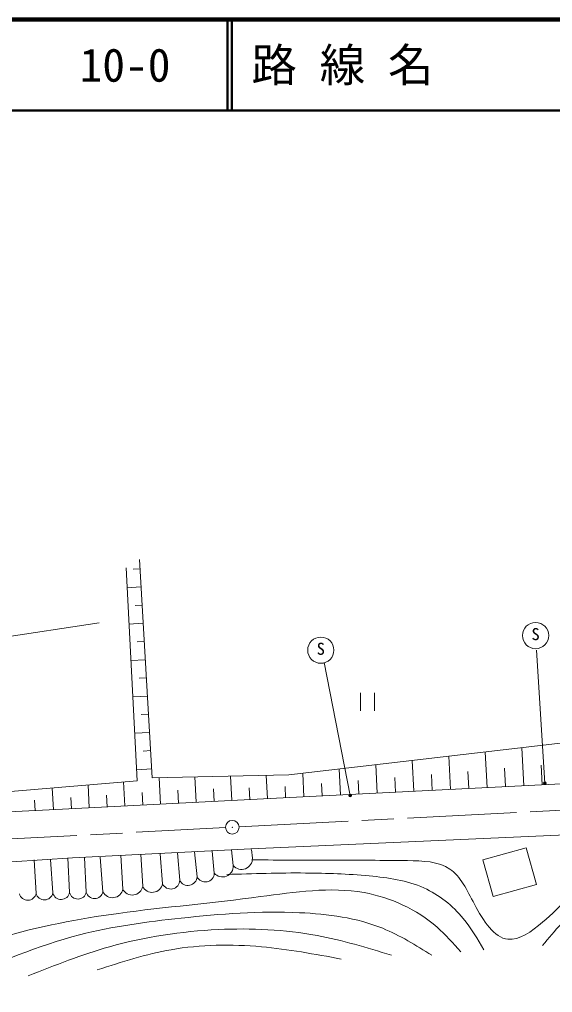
# Model space of a CAD drawing. Units: millimetres, scale not verified. Extents: x 40000 to 680000, y 20000 to 380000.
# Drawn here: x 154921 to 213436, y 273157 to 380000 of the extents above; entities that cross this region are included whole.
import ezdxf
from ezdxf.enums import TextEntityAlignment as Align

# ---------------------------------------------------------------- set-up
doc = ezdxf.new("R2010")
doc.units = ezdxf.units.MM
doc.header["$LTSCALE"] = 1000
doc.linetypes.add('CHAIN', pattern=[18.5, 12, -1.5, 3.5, -1.5])
for name, color, linetype, lineweight in [('M-BGD', 7, 'Continuous', 13), ('M-BMK', 2, 'CHAIN', 13), ('M-BMK-SRVR', 3, 'Continuous', 13), ('M-STR-STRC', 7, 'Continuous', 13), ('M-TTL', 2, 'Continuous', 140), ('M-TTL-LINE', 7, 'Continuous', 50)]:
    doc.layers.add(name, color=color, linetype=linetype, lineweight=lineweight)
doc.layers.add('M-TTL-TXT', color=7, linetype='Continuous')
doc.styles.add('ＭＳ ゴシック', font='')
doc.styles.get('ＭＳ ゴシック').set_extended_font_data('MS Gothic')

msp = doc.modelspace()

# ---------------------------------------------------------------- linework, layer by layer
at = {"layer": 'M-BGD'}
for p, q in [((168084, 320688), (169503, 296728)), ((167845, 296409), (166617, 319795)), ((168143, 319690), (167385, 319645)), ((168261, 317693), (166732, 317602)), ((168379, 315696), (167608, 315651)), ((127689, 308331), (163665, 313750)), ((168497, 313700), (166942, 313607)), ((168616, 311703), (167831, 311656)), ((168734, 309706), (167152, 309613)), ((168852, 307710), (168054, 307662)), ((168971, 305713), (167362, 305618)), ((192367, 306073), (192367, 304073)), ((193887, 304073), (193887, 306073)), ((169089, 303716), (168278, 303668)), ((169207, 301720), (167571, 301623)), ((169325, 299723), (168501, 299674)), ((206255, 295661), (206059, 299565)), ((210278, 295864), (210068, 300032)), ((194188, 295054), (194031, 298161)), ((198210, 295256), (198041, 298629)), ((202233, 295459), (202050, 299097)), ((212289, 295965), (212181, 298116)), ((169444, 297726), (167781, 297628)), ((186143, 294648), (186013, 297225)), ((190165, 294851), (190022, 297693)), ((200222, 295357), (200133, 297110)), ((204244, 295560), (204149, 297445)), ((208267, 295762), (208165, 297780)), ((166494, 293639), (166357, 296284)), ((170407, 293840), (170258, 296744)), ((174321, 294042), (174177, 296827)), ((178234, 294244), (178097, 296911)), ((182148, 294446), (182016, 296994)), ((188154, 294750), (188086, 296104)), ((192177, 294952), (192102, 296440)), ((196199, 295155), (196118, 296775)), ((158645, 293235), (158526, 295625)), ((162580, 293437), (162451, 295955)), ((168451, 293740), (168379, 295119)), ((172364, 293941), (172291, 295364)), ((176277, 294143), (176207, 295506)), ((180191, 294345), (180124, 295649)), ((184132, 294547), (184069, 295792)), ((156646, 293135), (156587, 294296)), ((160624, 293336), (160560, 294563)), ((164537, 293538), (164471, 294829)), ((172518, 285491), (172258, 288480)), ((174410, 285879), (174132, 288594)), ((176302, 286267), (176061, 288679)), ((178395, 287090), (178190, 288821)), ((180489, 287913), (180390, 288878)), ((156753, 284045), (156521, 287714)), ((158585, 284090), (158337, 287771)), ((160418, 284134), (160238, 287941)), ((162251, 284179), (162055, 287998)), ((164083, 284223), (163773, 288026)), ((166264, 284517), (166043, 288225)), ((168445, 284810), (168257, 288339)), ((170626, 285103), (170357, 288395))]:
    msp.add_line(p, q, dxfattribs=at)
for points in [[(169503, 296728), (184484, 297047), (216170, 300744)], [(217317, 296218), (183126, 294497), (159645, 293285), (131647, 291883), (113350, 290544), (102894, 289651), (99069, 288886), (95626, 287675), (90526, 284678), (79810, 277830)], [(97342, 291373), (110212, 294497), (141323, 294178), (167845, 296409)], [(82748, 273157), (94114, 280275), (98268, 282525), (102192, 283449), (107443, 284257), (118118, 285237), (127177, 285757), (140724, 286622), (160747, 287949), (180303, 288930), (219016, 290662), (252767, 292508), (266586, 293878)]]:
    msp.add_lwpolyline(points, dxfattribs=at)
msp.add_lwpolyline([(210531, 289057), (205797, 287721), (206934, 283688), (211669, 285024)], close=True, dxfattribs=at)
for centre, radius in [((212592, 296136), 150), ((212592, 296136), 90), ((212592, 296136), 30), ((191235, 294780), 150), ((191235, 294780), 90), ((191235, 294780), 30)]:
    msp.add_circle(centre, radius, dxfattribs=at)
for centre, radius, start, end in [((179299, 287865), 1191, 220.61568, 2.30547), ((177206, 287042), 1191, 220.61568, 2.30547), ((171528, 285510), 990, 204.2655, 358.90474), ((173420, 285898), 990, 204.2655, 358.90474), ((175312, 286286), 990, 204.2655, 358.90474), ((163162, 284407), 940, 194.07448, 348.71371), ((165126, 284723), 1157, 205.61705, 349.6999), ((167307, 285017), 1157, 205.61705, 349.6999), ((169488, 285310), 1157, 205.61705, 349.6999), ((155832, 284229), 940, 194.07448, 348.71371), ((157664, 284273), 940, 194.07448, 348.71371), ((159497, 284318), 940, 194.07448, 348.71371), ((161329, 284363), 940, 194.07448, 348.71371)]:
    msp.add_arc(centre, radius, start, end, dxfattribs=at)
for points, knots in [([(180489, 287721), (183554, 287703), (186620, 287685), (189602, 287681), (192191, 287677), (194717, 287683), (197515, 287641), (199186, 287615), (200954, 287572), (202151, 286721), (203357, 285932), (204006, 284435), (204869, 282845), (205832, 281059), (207036, 279160), (208546, 279008), (209736, 278860), (211158, 279864), (212343, 280886), (214477, 282656), (215915, 284447), (217436, 286442), (218059, 287258), (218695, 288108), (219514, 288720), (219877, 288991), (220275, 289215), (220673, 289439)], [0, 0, 0, 0, 1, 1, 1, 2, 2, 2, 3, 3, 3, 4, 4, 4, 5, 5, 5, 6, 6, 6, 7, 7, 7, 8, 8, 8, 9, 9, 9, 9]), ([(212320, 278328), (213700, 279944), (215080, 281559), (216677, 282964), (218296, 284390), (220138, 285600), (222112, 286442), (224550, 287481), (227188, 287961), (229826, 288440)], [0, 0, 0, 0, 1, 1, 1, 2, 2, 2, 3, 3, 3, 3]), ([(177691, 286122), (180572, 286212), (183454, 286302), (186324, 286282), (188652, 286266), (190973, 286177), (193319, 285962), (195375, 285773), (197451, 285487), (199314, 284643), (200973, 283891), (202462, 282697), (203630, 281286), (204511, 280222), (205210, 279035), (205908, 277849)], [0, 0, 0, 0, 1, 1, 1, 2, 2, 2, 3, 3, 3, 4, 4, 4, 5, 5, 5, 5]), ([(139696, 274058), (144004, 275924), (148312, 277790), (152796, 279146), (157030, 280427), (161422, 281253), (165787, 281853), (170951, 282562), (176079, 282954), (181377, 283693), (185177, 284170), (189001, 284799), (192744, 284126), (195661, 283602), (198529, 282288), (200756, 280337), (201698, 279511), (202526, 278571), (203354, 277631)], [0, 0, 0, 0, 1, 1, 1, 2, 2, 2, 3, 3, 3, 4, 4, 4, 5, 5, 5, 6, 6, 6, 6]), ([(148224, 274571), (152587, 276441), (156951, 278311), (161510, 279487), (165148, 280426), (168910, 280924), (172661, 281326), (176983, 281789), (181292, 282125), (185668, 281925), (188790, 281783), (191947, 281367), (194797, 280207), (196685, 279438), (198439, 278344), (200193, 277249)], [0, 0, 0, 0, 1, 1, 1, 2, 2, 2, 3, 3, 3, 4, 4, 4, 5, 5, 5, 5]), ([(155890, 274994), (158829, 276158), (161768, 277321), (164798, 278180), (168668, 279277), (172687, 279877), (176730, 280069), (180368, 280243), (184026, 280085), (187582, 279422), (190346, 278906), (193049, 278084), (195752, 277262)], [0, 0, 0, 0, 1, 1, 1, 2, 2, 2, 3, 3, 3, 4, 4, 4, 4]), ([(163465, 275642), (166139, 276506), (168812, 277369), (171564, 277856), (174822, 278432), (178189, 278479), (181498, 278180), (184445, 277913), (187345, 277372), (190245, 276830)], [0, 0, 0, 0, 1, 1, 1, 2, 2, 2, 3, 3, 3, 3])]:
    msp.add_open_spline(points, degree=3, knots=knots, dxfattribs=at)
at = {"layer": 'M-BMK'}
for p, q in [((179035, 291340), (277400, 296484)), ((112293, 287849), (177537, 291261))]:
    msp.add_line(p, q, dxfattribs=at)
at = {"layer": 'M-BMK-SRVR'}
for radius in [750, 30]:
    msp.add_circle((178286, 291301), radius, dxfattribs=at)
at = {"layer": 'M-STR-STRC'}
for p, q in [((212592, 296136), (211664, 310756)), ((191235, 294780), (188384, 309387))]:
    msp.add_line(p, q, dxfattribs=at)
for centre in [(211577, 312353), (187999, 310745)]:
    msp.add_circle(centre, 1440, dxfattribs=at)
at = {"layer": 'M-TTL'}
msp.add_line((680000, 380000), (40000, 380000), dxfattribs=at)
at = {"layer": 'M-TTL-LINE'}
for p, q in [((177750, 380000), (177750, 370000)), ((178250, 380000), (178250, 370000)), ((40000, 370000), (680000, 370000))]:
    msp.add_line(p, q, dxfattribs=at)

# ---------------------------------------------------------------- texts
at = {"layer": 'M-STR-STRC', "style": 'ＭＳ ゴシック'}
for p in [(211127, 311453), (187549, 309845)]:
    msp.add_text('S', height=1320, dxfattribs=at).set_placement(p, align=Align.BOTTOM_LEFT)
at = {"layer": 'M-TTL-TXT', "style": 'ＭＳ ゴシック'}
for s, p in [('路 線 名', (180380, 375000)), ('10-0', (161521, 375000))]:
    msp.add_text(s, height=3666, dxfattribs=at).set_placement(p, align=Align.MIDDLE_LEFT)

doc.saveas('drawing.dxf')
